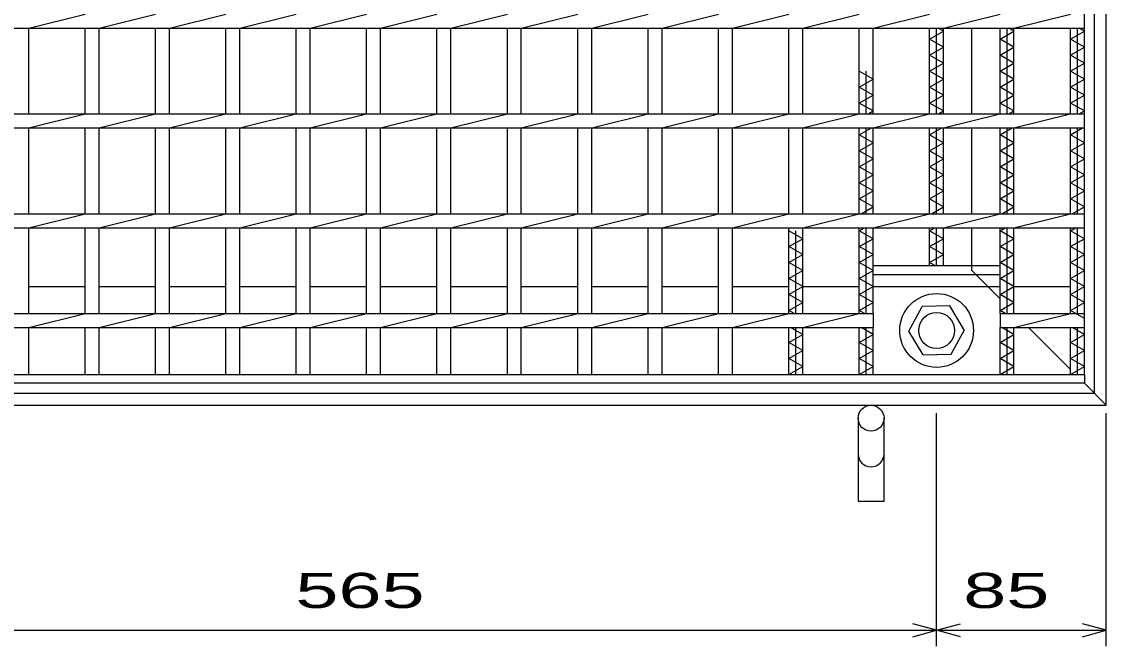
# Model space of a CAD drawing. Units: millimetres, scale not verified. Extents: x -1456 to 1385, y -1026 to 843.
# Drawn here: x -857 to -313, y -369 to -56 of the extents above; entities that cross this region are included whole.
import ezdxf
from ezdxf.enums import TextEntityAlignment as Align

# ---------------------------------------------------------------- set-up
doc = ezdxf.new("R2010")
doc.units = ezdxf.units.MM
doc.header["$LTSCALE"] = 8
doc.linetypes.add('DASHED', pattern=[7.5, 6, -1.5])
for name, color, linetype, lineweight in [('16', 3, 'Continuous', 25), ('19', 6, 'Continuous', 25), ('22', 4, 'Continuous', 25)]:
    doc.layers.add(name, color=color, linetype=linetype, lineweight=lineweight)
doc.styles.add('ベクトル', font='')
doc.styles.get('ベクトル').set_extended_font_data('ベクトル')

msp = doc.modelspace()

# ---------------------------------------------------------------- linework, layer by layer
at = {"layer": '16'}
for p, q in [((-324, -233), (-324, 471)), ((-853.5, -59.5), (-825.2, -52.5)), ((-818.2, -59.5), (-789.9, -52.5)), ((-782.9, -59.5), (-754.6, -52.5)), ((-747.6, -59.5), (-719.3, -52.5)), ((-712.3, -59.5), (-684, -52.5)), ((-677, -59.5), (-648.7, -52.5)), ((-641.7, -59.5), (-613.4, -52.5)), ((-606.4, -59.5), (-578.1, -52.5)), ((-571.1, -59.5), (-542.8, -52.5)), ((-535.8, -59.5), (-507.5, -52.5)), ((-500.5, -59.5), (-472.2, -52.5)), ((-465.2, -59.5), (-436.9, -52.5)), ((-429.9, -59.5), (-401.6, -52.5)), ((-394.6, -59.5), (-366.3, -52.5)), ((-359.3, -59.5), (-331, -52.5)), ((-324, -59.5), (-324, -52.5)), ((-1037, -59.5), (-324, -59.5)), ((-853.5, -102.5), (-853.5, -59.5)), ((-825.2, -102.5), (-825.2, -59.5)), ((-818.2, -102.5), (-818.2, -59.5)), ((-789.9, -102.5), (-789.9, -59.5)), ((-782.9, -102.5), (-782.9, -59.5)), ((-754.6, -102.5), (-754.6, -59.5)), ((-747.6, -102.5), (-747.6, -59.5)), ((-719.3, -102.5), (-719.3, -59.5)), ((-712.3, -102.5), (-712.3, -59.5)), ((-684, -102.5), (-684, -59.5)), ((-677, -102.5), (-677, -59.5)), ((-648.7, -102.5), (-648.7, -59.5)), ((-641.7, -102.5), (-641.7, -59.5)), ((-613.4, -102.5), (-613.4, -59.5)), ((-606.4, -102.5), (-606.4, -59.5)), ((-578.1, -102.5), (-578.1, -59.5)), ((-571.1, -102.5), (-571.1, -59.5)), ((-542.8, -102.5), (-542.8, -59.5)), ((-535.8, -102.5), (-535.8, -59.5)), ((-507.5, -102.5), (-507.5, -59.5)), ((-500.5, -102.5), (-500.5, -59.5)), ((-472.2, -102.5), (-472.2, -59.5)), ((-465.2, -102.5), (-465.2, -59.5)), ((-436.9, -102.5), (-436.9, -59.5)), ((-429.9, -102.5), (-429.9, -59.5)), ((-401.6, -102.5), (-401.6, -59.5)), ((-398.1, -102.5), (-398.1, -59.5)), ((-394.6, -61), (-397.225, -59.5)), ((-394.6, -102.5), (-394.6, -59.5)), ((-366.3, -102.5), (-366.3, -59.5)), ((-362.8, -102.5), (-362.8, -59.5)), ((-359.3, -61), (-361.925, -59.5)), ((-359.3, -102.5), (-359.3, -59.5)), ((-331, -102.5), (-331, -59.5)), ((-327.5, -102.5), (-327.5, -59.5)), ((-324, -61), (-326.625, -59.5)), ((-401.6, -65), (-394.6, -61)), ((-394.6, -69), (-401.6, -65)), ((-366.3, -65), (-359.3, -61)), ((-359.3, -69), (-366.3, -65)), ((-331, -65), (-324, -61)), ((-324, -69), (-331, -65)), ((-401.6, -73), (-394.6, -69)), ((-366.3, -73), (-359.3, -69)), ((-331, -73), (-324, -69)), ((-394.6, -77), (-401.6, -73)), ((-359.3, -77), (-366.3, -73)), ((-324, -77), (-331, -73)), ((-429.9, -85), (-436.9, -81)), ((-433.4, -102.5), (-433.4, -81)), ((-401.6, -81), (-394.6, -77)), ((-394.6, -85), (-401.6, -81)), ((-366.3, -81), (-359.3, -77)), ((-359.3, -85), (-366.3, -81)), ((-331, -81), (-324, -77)), ((-324, -85), (-331, -81)), ((-436.9, -89), (-429.9, -85)), ((-401.6, -89), (-394.6, -85)), ((-366.3, -89), (-359.3, -85)), ((-331, -89), (-324, -85)), ((-429.9, -93), (-436.9, -89)), ((-394.6, -93), (-401.6, -89)), ((-359.3, -93), (-366.3, -89)), ((-324, -93), (-331, -89)), ((-436.9, -97), (-429.9, -93)), ((-429.9, -101), (-436.9, -97)), ((-401.6, -97), (-394.6, -93)), ((-394.6, -101), (-401.6, -97)), ((-366.3, -97), (-359.3, -93)), ((-359.3, -101), (-366.3, -97)), ((-331, -97), (-324, -93)), ((-324, -101), (-331, -97)), ((-1037, -102.5), (-324, -102.5)), ((-853.5, -109.5), (-825.2, -102.5)), ((-818.2, -109.5), (-789.9, -102.5)), ((-782.9, -109.5), (-754.6, -102.5)), ((-747.6, -109.5), (-719.3, -102.5)), ((-712.3, -109.5), (-684, -102.5)), ((-677, -109.5), (-648.7, -102.5)), ((-641.7, -109.5), (-613.4, -102.5)), ((-606.4, -109.5), (-578.1, -102.5)), ((-571.1, -109.5), (-542.8, -102.5)), ((-535.8, -109.5), (-507.5, -102.5)), ((-500.5, -109.5), (-472.2, -102.5)), ((-465.2, -109.5), (-436.9, -102.5)), ((-432.525, -102.5), (-429.9, -101)), ((-429.9, -109.5), (-401.6, -102.5)), ((-397.225, -102.5), (-394.6, -101)), ((-394.6, -109.5), (-366.3, -102.5)), ((-361.925, -102.5), (-359.3, -101)), ((-359.3, -109.5), (-331, -102.5)), ((-326.625, -102.5), (-324, -101)), ((-324, -109.5), (-324, -102.5)), ((-1037, -109.5), (-324, -109.5)), ((-853.5, -152.5), (-853.5, -109.5)), ((-825.2, -152.5), (-825.2, -109.5)), ((-818.2, -152.5), (-818.2, -109.5)), ((-789.9, -152.5), (-789.9, -109.5)), ((-782.9, -152.5), (-782.9, -109.5)), ((-754.6, -152.5), (-754.6, -109.5)), ((-747.6, -152.5), (-747.6, -109.5)), ((-719.3, -152.5), (-719.3, -109.5)), ((-712.3, -152.5), (-712.3, -109.5)), ((-684, -152.5), (-684, -109.5)), ((-677, -152.5), (-677, -109.5)), ((-648.7, -152.5), (-648.7, -109.5)), ((-641.7, -152.5), (-641.7, -109.5)), ((-613.4, -152.5), (-613.4, -109.5)), ((-606.4, -152.5), (-606.4, -109.5)), ((-578.1, -152.5), (-578.1, -109.5)), ((-571.1, -152.5), (-571.1, -109.5)), ((-542.8, -152.5), (-542.8, -109.5)), ((-535.8, -152.5), (-535.8, -109.5)), ((-507.5, -152.5), (-507.5, -109.5)), ((-500.5, -152.5), (-500.5, -109.5)), ((-472.2, -152.5), (-472.2, -109.5)), ((-465.2, -152.5), (-465.2, -109.5)), ((-436.9, -152.5), (-436.9, -109.5)), ((-436.9, -113), (-430.775, -109.5)), ((-429.9, -117), (-436.9, -113)), ((-433.4, -152.5), (-433.4, -109.5)), ((-429.9, -152.5), (-429.9, -109.5)), ((-401.6, -152.5), (-401.6, -109.5)), ((-401.6, -113), (-395.475, -109.5)), ((-394.6, -117), (-401.6, -113)), ((-398.1, -152.5), (-398.1, -109.5)), ((-394.6, -152.5), (-394.6, -109.5)), ((-366.3, -152.5), (-366.3, -109.5)), ((-366.3, -113), (-360.175, -109.5)), ((-359.3, -117), (-366.3, -113)), ((-362.8, -152.5), (-362.8, -109.5)), ((-359.3, -152.5), (-359.3, -109.5)), ((-331, -152.5), (-331, -109.5)), ((-331, -113), (-324.875, -109.5)), ((-324, -117), (-331, -113)), ((-327.5, -152.5), (-327.5, -109.5)), ((-436.9, -121), (-429.9, -117)), ((-401.6, -121), (-394.6, -117)), ((-366.3, -121), (-359.3, -117)), ((-331, -121), (-324, -117)), ((-429.9, -125), (-436.9, -121)), ((-436.9, -129), (-429.9, -125)), ((-394.6, -125), (-401.6, -121)), ((-401.6, -129), (-394.6, -125)), ((-359.3, -125), (-366.3, -121)), ((-366.3, -129), (-359.3, -125)), ((-324, -125), (-331, -121)), ((-331, -129), (-324, -125)), ((-429.9, -133), (-436.9, -129)), ((-394.6, -133), (-401.6, -129)), ((-359.3, -133), (-366.3, -129)), ((-324, -133), (-331, -129)), ((-436.9, -137), (-429.9, -133)), ((-401.6, -137), (-394.6, -133)), ((-366.3, -137), (-359.3, -133)), ((-331, -137), (-324, -133)), ((-429.9, -141), (-436.9, -137)), ((-436.9, -145), (-429.9, -141)), ((-394.6, -141), (-401.6, -137)), ((-401.6, -145), (-394.6, -141)), ((-359.3, -141), (-366.3, -137)), ((-366.3, -145), (-359.3, -141)), ((-324, -141), (-331, -137)), ((-331, -145), (-324, -141)), ((-429.9, -149), (-436.9, -145)), ((-394.6, -149), (-401.6, -145)), ((-359.3, -149), (-366.3, -145)), ((-324, -149), (-331, -145)), ((-436.025, -152.5), (-429.9, -149)), ((-400.725, -152.5), (-394.6, -149)), ((-365.425, -152.5), (-359.3, -149)), ((-330.125, -152.5), (-324, -149)), ((-1037, -152.5), (-324, -152.5)), ((-853.5, -159.5), (-825.2, -152.5)), ((-818.2, -159.5), (-789.9, -152.5)), ((-782.9, -159.5), (-754.6, -152.5)), ((-747.6, -159.5), (-719.3, -152.5)), ((-712.3, -159.5), (-684, -152.5)), ((-677, -159.5), (-648.7, -152.5)), ((-641.7, -159.5), (-613.4, -152.5)), ((-606.4, -159.5), (-578.1, -152.5)), ((-571.1, -159.5), (-542.8, -152.5)), ((-535.8, -159.5), (-507.5, -152.5)), ((-500.5, -159.5), (-472.2, -152.5)), ((-465.2, -159.5), (-436.9, -152.5)), ((-429.9, -159.5), (-401.6, -152.5)), ((-394.6, -159.5), (-366.3, -152.5)), ((-359.3, -159.5), (-331, -152.5)), ((-324, -159.5), (-324, -152.5)), ((-1037, -159.5), (-324, -159.5)), ((-853.5, -202.5), (-853.5, -159.5)), ((-825.2, -202.5), (-825.2, -159.5)), ((-818.2, -202.5), (-818.2, -159.5)), ((-789.9, -202.5), (-789.9, -159.5)), ((-782.9, -202.5), (-782.9, -159.5)), ((-754.6, -202.5), (-754.6, -159.5)), ((-747.6, -202.5), (-747.6, -159.5)), ((-719.3, -202.5), (-719.3, -159.5)), ((-712.3, -202.5), (-712.3, -159.5)), ((-684, -202.5), (-684, -159.5)), ((-677, -202.5), (-677, -159.5)), ((-648.7, -202.5), (-648.7, -159.5)), ((-641.7, -202.5), (-641.7, -159.5)), ((-613.4, -202.5), (-613.4, -159.5)), ((-606.4, -202.5), (-606.4, -159.5)), ((-578.1, -202.5), (-578.1, -159.5)), ((-571.1, -202.5), (-571.1, -159.5)), ((-542.8, -202.5), (-542.8, -159.5)), ((-535.8, -202.5), (-535.8, -159.5)), ((-507.5, -202.5), (-507.5, -159.5)), ((-500.5, -202.5), (-500.5, -159.5)), ((-472.2, -202.5), (-472.2, -159.5)), ((-465.2, -165), (-472.2, -161)), ((-468.7, -202.5), (-468.7, -161)), ((-465.2, -202.5), (-465.2, -159.5)), ((-436.9, -202.5), (-436.9, -159.5)), ((-436.9, -161), (-434.275, -159.5)), ((-429.9, -165), (-436.9, -161)), ((-433.4, -202.5), (-433.4, -159.5)), ((-429.9, -202.5), (-429.9, -159.5)), ((-401.6, -178.5), (-401.6, -159.5)), ((-401.6, -161), (-398.975, -159.5)), ((-394.6, -165), (-401.6, -161)), ((-398.1, -178.5), (-398.1, -159.5)), ((-394.6, -178.5), (-394.6, -159.5)), ((-366.3, -202.5), (-366.3, -159.5)), ((-366.3, -161), (-363.675, -159.5)), ((-359.3, -165), (-366.3, -161)), ((-362.8, -202.5), (-362.8, -159.5)), ((-359.3, -202.5), (-359.3, -159.5)), ((-331, -202.5), (-331, -159.5)), ((-331, -161), (-328.375, -159.5)), ((-324, -165), (-331, -161)), ((-327.5, -202.5), (-327.5, -159.5)), ((-472.2, -169), (-465.2, -165)), ((-436.9, -169), (-429.9, -165)), ((-401.6, -169), (-394.6, -165)), ((-366.3, -169), (-359.3, -165)), ((-331, -169), (-324, -165)), ((-465.2, -173), (-472.2, -169)), ((-472.2, -177), (-465.2, -173)), ((-429.9, -173), (-436.9, -169)), ((-436.9, -177), (-429.9, -173)), ((-394.6, -173), (-401.6, -169)), ((-401.6, -177), (-394.6, -173)), ((-359.3, -173), (-366.3, -169)), ((-366.3, -177), (-359.3, -173)), ((-324, -173), (-331, -169)), ((-331, -177), (-324, -173)), ((-465.2, -181), (-472.2, -177)), ((-429.9, -181), (-436.9, -177)), ((-429.9, -178.5), (-366.3, -178.5)), ((-429.9, -183), (-429.9, -178.5)), ((-398.975, -178.5), (-401.6, -177)), ((-359.3, -181), (-366.3, -177)), ((-366.3, -183), (-366.3, -178.5)), ((-324, -181), (-331, -177)), ((-472.2, -185), (-465.2, -181)), ((-436.9, -185), (-429.9, -181)), ((-429.9, -183), (-366.3, -183)), ((-366.3, -185), (-359.3, -181)), ((-331, -185), (-324, -181)), ((-853.5, -189), (-825.2, -189)), ((-818.2, -189), (-789.9, -189)), ((-782.9, -189), (-754.6, -189)), ((-747.6, -189), (-719.3, -189)), ((-712.3, -189), (-684, -189)), ((-677, -189), (-648.7, -189)), ((-641.7, -189), (-613.4, -189)), ((-606.4, -189), (-578.1, -189)), ((-571.1, -189), (-542.8, -189)), ((-535.8, -189), (-507.5, -189)), ((-500.5, -189), (-472.2, -189)), ((-465.2, -189), (-472.2, -185)), ((-472.2, -193), (-465.2, -189)), ((-465.2, -189), (-436.9, -189)), ((-429.9, -189), (-436.9, -185)), ((-436.9, -193), (-429.9, -189)), ((-429.9, -189), (-366.3, -189)), ((-359.3, -189), (-366.3, -185)), ((-366.3, -193), (-359.3, -189)), ((-359.3, -189), (-331, -189)), ((-324, -189), (-331, -185)), ((-331, -193), (-324, -189)), ((-465.2, -197), (-472.2, -193)), ((-429.9, -197), (-436.9, -193)), ((-359.3, -197), (-366.3, -193)), ((-324, -197), (-331, -193)), ((-472.2, -201), (-465.2, -197)), ((-469.575, -202.5), (-472.2, -201)), ((-436.9, -201), (-429.9, -197)), ((-434.275, -202.5), (-436.9, -201)), ((-412.096, -211.342), (-405.394, -199.05)), ((-391.398, -198.708), (-405.394, -199.05)), ((-384.1, -211), (-391.398, -198.708)), ((-366.3, -201), (-359.3, -197)), ((-363.675, -202.5), (-366.3, -201)), ((-331, -201), (-324, -197)), ((-324, -205), (-331, -201)), ((-931.1, -202.5), (-429.9, -202.5)), ((-853.5, -209.5), (-825.2, -202.5)), ((-818.2, -209.5), (-789.9, -202.5)), ((-782.9, -209.5), (-754.6, -202.5)), ((-747.6, -209.5), (-719.3, -202.5)), ((-712.3, -209.5), (-684, -202.5)), ((-677, -209.5), (-648.7, -202.5)), ((-641.7, -209.5), (-613.4, -202.5)), ((-606.4, -209.5), (-578.1, -202.5)), ((-571.1, -209.5), (-542.8, -202.5)), ((-535.8, -209.5), (-507.5, -202.5)), ((-500.5, -209.5), (-472.2, -202.5)), ((-465.2, -209.5), (-436.9, -202.5)), ((-429.9, -202.5), (-429.9, -209.5)), ((-366.3, -202.5), (-324, -202.5)), ((-366.3, -202.5), (-366.3, -209.5)), ((-359.3, -209.5), (-331, -202.5)), ((-324, -209.5), (-324, -202.5)), ((-931.1, -209.5), (-429.9, -209.5)), ((-853.5, -233), (-853.5, -209.5)), ((-825.2, -233), (-825.2, -209.5)), ((-818.2, -233), (-818.2, -209.5)), ((-789.9, -233), (-789.9, -209.5)), ((-782.9, -233), (-782.9, -209.5)), ((-754.6, -233), (-754.6, -209.5)), ((-747.6, -233), (-747.6, -209.5)), ((-719.3, -233), (-719.3, -209.5)), ((-712.3, -233), (-712.3, -209.5)), ((-684, -233), (-684, -209.5)), ((-677, -233), (-677, -209.5)), ((-648.7, -233), (-648.7, -209.5)), ((-641.7, -233), (-641.7, -209.5)), ((-613.4, -233), (-613.4, -209.5)), ((-606.4, -233), (-606.4, -209.5)), ((-578.1, -233), (-578.1, -209.5)), ((-571.1, -233), (-571.1, -209.5)), ((-542.8, -233), (-542.8, -209.5)), ((-535.8, -233), (-535.8, -209.5)), ((-507.5, -233), (-507.5, -209.5)), ((-500.5, -233), (-500.5, -209.5)), ((-472.2, -233), (-472.2, -209.5)), ((-465.2, -213), (-471.325, -209.5)), ((-468.7, -233), (-468.7, -209.5)), ((-465.2, -233), (-465.2, -209.5)), ((-436.9, -233), (-436.9, -209.5)), ((-429.9, -213), (-436.025, -209.5)), ((-433.4, -233), (-433.4, -209.5)), ((-429.9, -233), (-429.9, -209.5)), ((-404.802, -223.292), (-412.096, -211.342)), ((-390.806, -222.95), (-384.104, -210.658)), ((-366.3, -209.5), (-324, -209.5)), ((-366.3, -233), (-366.3, -209.5)), ((-359.3, -213), (-365.425, -209.5)), ((-362.8, -233), (-362.8, -209.5)), ((-359.3, -233), (-359.3, -209.5)), ((-331, -233), (-331, -209.5)), ((-324, -213), (-330.125, -209.5)), ((-327.5, -233), (-327.5, -209.5)), ((-472.2, -217), (-465.2, -213)), ((-465.2, -221), (-472.2, -217)), ((-436.9, -217), (-429.9, -213)), ((-429.9, -221), (-436.9, -217)), ((-366.3, -217), (-359.3, -213)), ((-359.3, -221), (-366.3, -217)), ((-331, -217), (-324, -213)), ((-324, -221), (-331, -217)), ((-472.2, -225), (-465.2, -221)), ((-436.9, -225), (-429.9, -221)), ((-404.802, -223.292), (-390.806, -222.95)), ((-366.3, -225), (-359.3, -221)), ((-331, -225), (-324, -221)), ((-465.2, -229), (-472.2, -225)), ((-429.9, -229), (-436.9, -225)), ((-359.3, -229), (-366.3, -225)), ((-324, -229), (-331, -225)), ((-1037, -233), (-324, -233)), ((-860.5, -233), (-853.5, -233)), ((-825.2, -233), (-818.2, -233)), ((-789.9, -233), (-782.9, -233)), ((-754.6, -233), (-747.6, -233)), ((-719.3, -233), (-712.3, -233)), ((-684, -233), (-677, -233)), ((-648.7, -233), (-641.7, -233)), ((-613.4, -233), (-606.4, -233)), ((-578.1, -233), (-571.1, -233)), ((-542.8, -233), (-535.8, -233)), ((-507.5, -233), (-500.5, -233)), ((-472.2, -233), (-465.2, -229)), ((-472.2, -233), (-465.2, -233)), ((-436.9, -233), (-429.9, -229)), ((-436.9, -233), (-429.9, -233)), ((-401.6, -233), (-394.6, -233)), ((-366.3, -233), (-359.3, -229)), ((-366.3, -233), (-359.3, -233)), ((-331, -233), (-324, -229)), ((-331, -233), (-324, -233)), ((-324, -233), (-324, -237.5)), ((-324, -237.5), (-1037, -237.5))]:
    msp.add_line(p, q, dxfattribs=at)
for radius in [18.5, 9]:
    msp.add_circle((-398.1, -211), radius, dxfattribs=at)
at = {"layer": '19'}
for p, q in [((-313, -248.5), (-313, 486.5)), ((-319, -242.5), (-319, 480.5)), ((-380.5, -102.5), (-380.5, -59.5)), ((-380.5, -152.5), (-380.5, -109.5)), ((-380.5, -178.5), (-380.5, -159.5)), ((-1042, -242.5), (-319, -242.5)), ((-1048, -248.5), (-313, -248.5)), ((-437.5, -255), (-437.5, -296.62)), ((-424.5, -296.62), (-424.5, -255)), ((-437.5, -296.62), (-424.5, -296.62))]:
    msp.add_line(p, q, dxfattribs=at)
at = {"layer": '19', "linetype": 'DASHED'}
for p, q in [((-380.5, -181), (-380.5, -176.5)), ((-366.3, -195.2), (-380.5, -181)), ((-359, -202.5), (-359.3, -202.2)), ((-331, -230.5), (-352, -209.5)), ((-313, -248.5), (-324, -237.5))]:
    msp.add_line(p, q, dxfattribs=at)
at = {"layer": '19'}
msp.add_circle((-431, -255), 6.5, dxfattribs=at)
msp.add_arc((-431, -272.84), 6.5, 180, 0, dxfattribs=at)
at = {"layer": '22'}
for p, q in [((-398.1, -369.3), (-398.1, -252.5)), ((-313, -369.3), (-313, -252.5)), ((-398.1, -361.3), (-410.1, -358.1)), ((-398.1, -361.3), (-386.1, -358.1)), ((-313, -361.3), (-325, -358.1)), ((-962.9, -361.3), (-398.1, -361.3)), ((-410.1, -364.5), (-398.1, -361.3)), ((-386.1, -364.5), (-398.1, -361.3)), ((-398.1, -361.3), (-313, -361.3)), ((-325, -364.5), (-313, -361.3))]:
    msp.add_line(p, q, dxfattribs=at)

# ---------------------------------------------------------------- texts
at = {"layer": '22', "color": 2, "style": 'ベクトル', "width": 1.65}
for s, p in [(' 565 ', (-730.5, -341.3)), (' 85 ', (-395.55, -341.3))]:
    msp.add_text(s, height=17.6, dxfattribs=at).set_placement(p, align=Align.MIDDLE_LEFT)

doc.saveas('drawing.dxf')
